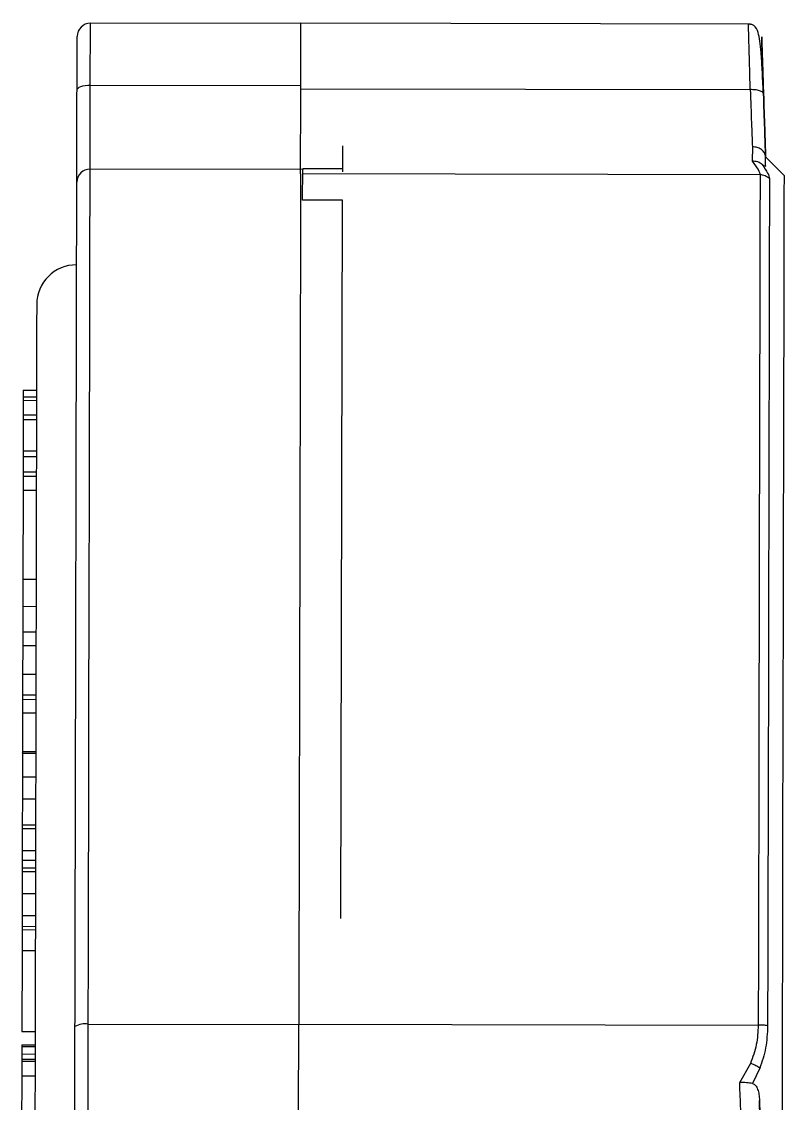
# Model space of a CAD drawing. Header units: millimetres. Extents: x 2136 to 4572, y 748 to 2471.
# Drawn here: x 2745.6 to 2803, y 2220 to 2301.5 of the extents above; entities that cross this region are included whole.
import ezdxf

# ---------------------------------------------------------------- set-up
doc = ezdxf.new("R2010")
doc.units = ezdxf.units.MM

msp = doc.modelspace()

# ---------------------------------------------------------------- linework, layer by layer
at = {"color": 7, "linetype": 'Continuous', "lineweight": 25}
for p, q in [((2750.794, 2296.709), (2750.804, 2301.377)), ((2766.647, 2301.344), (2750.804, 2301.377)), ((2800.484, 2301.307), (2766.647, 2301.379)), ((2750.78, 2290.387), (2750.794, 2296.709)), ((2750.794, 2296.709), (2766.637, 2296.675)), ((2766.636, 2296.444), (2800.47, 2296.372)), ((2769.784, 2292.133), (2769.78, 2290.403)), ((2800.627, 2292.062), (2800.624, 2290.974)), ((2803.036, 2289.887), (2801.625, 2291.304)), ((2801.625, 2291.297), (2801.625, 2291.304)), ((2766.78, 2290.352), (2750.78, 2290.387)), ((2766.775, 2288.052), (2766.78, 2290.352)), ((2769.78, 2290.403), (2766.78, 2290.409)), ((2766.78, 2290.409), (2766.78, 2290.352)), ((2769.78, 2290.403), (2769.78, 2290.174)), ((2801.208, 2289.958), (2766.78, 2290.032)), ((2769.775, 2288.046), (2766.775, 2288.052)), ((2769.66, 2233.945), (2769.775, 2288.046)), ((2745.744, 2273.243), (2745.743, 2272.973)), ((2745.745, 2273.744), (2745.744, 2273.243)), ((2745.744, 2273.243), (2746.744, 2273.241)), ((2745.745, 2273.744), (2746.745, 2273.742)), ((2745.743, 2272.973), (2745.741, 2271.879)), ((2745.743, 2272.973), (2746.743, 2272.971)), ((2745.74, 2271.53), (2745.735, 2269.169)), ((2745.741, 2271.879), (2745.74, 2271.53)), ((2745.74, 2271.53), (2746.74, 2271.528)), ((2745.741, 2271.879), (2746.741, 2271.877)), ((2745.735, 2269.169), (2745.734, 2268.748)), ((2745.735, 2269.169), (2746.735, 2269.167)), ((2745.734, 2268.748), (2745.732, 2267.587)), ((2745.734, 2268.748), (2746.734, 2268.746)), ((2745.732, 2267.587), (2745.731, 2267.253)), ((2745.732, 2267.587), (2746.732, 2267.585)), ((2745.731, 2267.253), (2745.729, 2266.205)), ((2745.731, 2267.253), (2746.731, 2267.251)), ((2745.729, 2266.205), (2745.714, 2259.499)), ((2745.729, 2266.205), (2746.729, 2266.203)), ((2745.714, 2259.499), (2745.71, 2257.46)), ((2745.714, 2259.499), (2746.714, 2259.497)), ((2745.71, 2257.46), (2745.706, 2255.538)), ((2745.71, 2257.46), (2746.71, 2257.457)), ((2745.706, 2255.538), (2745.704, 2254.493)), ((2745.706, 2255.538), (2746.706, 2255.536)), ((2745.704, 2254.493), (2745.699, 2252.356)), ((2746.704, 2254.491), (2745.704, 2254.493)), ((2745.699, 2252.356), (2745.696, 2250.792)), ((2745.699, 2252.356), (2746.699, 2252.354)), ((2745.695, 2250.454), (2745.693, 2249.427)), ((2745.696, 2250.893), (2745.695, 2250.383)), ((2745.696, 2250.792), (2745.695, 2250.454)), ((2745.696, 2250.792), (2745.695, 2250.454)), ((2745.695, 2250.454), (2746.695, 2250.452)), ((2745.696, 2250.792), (2746.696, 2250.79)), ((2745.693, 2249.427), (2746.693, 2249.425)), ((2745.686, 2246.395), (2745.682, 2244.608)), ((2745.686, 2246.395), (2746.686, 2246.393)), ((2745.687, 2246.532), (2746.687, 2246.53)), ((2745.682, 2244.608), (2745.679, 2242.954)), ((2745.682, 2244.608), (2746.682, 2244.606)), ((2745.679, 2242.954), (2745.675, 2241.002)), ((2745.679, 2242.954), (2746.679, 2242.952)), ((2745.674, 2240.73), (2745.671, 2239.071)), ((2745.675, 2241.002), (2745.674, 2240.73)), ((2745.674, 2240.73), (2746.674, 2240.728)), ((2745.675, 2241.002), (2746.675, 2241)), ((2745.671, 2239.071), (2745.669, 2238.331)), ((2745.671, 2239.071), (2746.671, 2239.068)), ((2745.669, 2238.331), (2745.668, 2237.758)), ((2745.669, 2238.331), (2746.669, 2238.329)), ((2745.667, 2237.486), (2745.664, 2235.827)), ((2745.668, 2237.758), (2745.667, 2237.486)), ((2745.667, 2237.486), (2746.667, 2237.484)), ((2745.668, 2237.758), (2746.668, 2237.756)), ((2745.664, 2235.827), (2745.66, 2234.183)), ((2745.664, 2235.827), (2746.664, 2235.824)), ((2745.66, 2234.183), (2745.658, 2233.356)), ((2745.66, 2234.183), (2746.66, 2234.181)), ((2745.658, 2233.356), (2746.658, 2233.354)), ((2745.658, 2233.356), (2745.658, 2233.107)), ((2745.658, 2233.107), (2745.655, 2231.542)), ((2745.658, 2233.107), (2746.658, 2233.104)), ((2745.654, 2231.531), (2745.641, 2225.443)), ((2745.655, 2231.542), (2746.655, 2231.54)), ((2750.626, 2218.418), (2750.643, 2225.99)), ((2750.643, 2225.99), (2766.485, 2225.956)), ((2766.485, 2225.996), (2801.071, 2225.922)), ((2745.641, 2225.443), (2746.641, 2225.44)), ((2745.639, 2224.299), (2745.638, 2223.741)), ((2745.639, 2224.443), (2746.639, 2224.441)), ((2745.639, 2224.299), (2746.639, 2224.297)), ((2745.638, 2223.741), (2745.637, 2223.349)), ((2745.638, 2223.741), (2746.638, 2223.738)), ((2745.637, 2223.206), (2745.634, 2222.108)), ((2745.637, 2223.349), (2746.637, 2223.347)), ((2745.637, 2223.349), (2745.637, 2223.206)), ((2745.637, 2223.206), (2746.637, 2223.203)), ((2800.479, 2223.033), (2799.649, 2221.579)), ((2800.538, 2223.014), (2800.479, 2223.033)), ((2801.186, 2222.661), (2800.641, 2221.512)), ((2745.634, 2222.108), (2745.626, 2218.368)), ((2745.634, 2222.108), (2746.634, 2222.105)), ((2801.161, 2220.249), (2801.454, 2211.304))]:
    msp.add_line(p, q, dxfattribs=at)
at = {"color": 7, "linetype": 'Continuous', "lineweight": 25, "flags": 128}
for points in [[(2749.793, 2296.36), (2749.812, 2296.428), (2749.869, 2296.494), (2749.962, 2296.555), (2750.087, 2296.608), (2750.238, 2296.651), (2750.411, 2296.683), (2750.599, 2296.703), (2750.794, 2296.709)], [(2750.643, 2225.99), (2750.654, 2231.249), (2750.665, 2236.42), (2750.676, 2241.479), (2750.686, 2246.402), (2750.696, 2251.169), (2750.706, 2255.757), (2750.716, 2260.146), (2750.725, 2264.315), (2750.733, 2268.246), (2750.741, 2271.921), (2750.748, 2275.324), (2750.755, 2278.438), (2750.761, 2281.25), (2750.766, 2283.748), (2750.771, 2285.92), (2750.775, 2287.755), (2750.778, 2289.246), (2750.78, 2290.387)], [(2801.208, 2289.958), (2801.206, 2288.806), (2801.202, 2287.308), (2801.198, 2285.47), (2801.194, 2283.301), (2801.189, 2280.81), (2801.183, 2278.008), (2801.176, 2274.909), (2801.169, 2271.526), (2801.161, 2267.873), (2801.153, 2263.968), (2801.144, 2259.828), (2801.134, 2255.471), (2801.125, 2250.916), (2801.114, 2246.185), (2801.104, 2241.298), (2801.093, 2236.276), (2801.082, 2231.144), (2801.071, 2225.922)], [(2801.915, 2289.669), (2801.912, 2288.521), (2801.909, 2287.028), (2801.905, 2285.197), (2801.9, 2283.035), (2801.895, 2280.554), (2801.889, 2277.763), (2801.883, 2274.675), (2801.875, 2271.304), (2801.868, 2267.665), (2801.859, 2263.774), (2801.85, 2259.649), (2801.841, 2255.307), (2801.831, 2250.77), (2801.821, 2246.056), (2801.811, 2241.186), (2801.8, 2236.184), (2801.789, 2231.07), (2801.778, 2225.867)], [(2802.878, 2215.98), (2802.89, 2221.272), (2802.901, 2226.518), (2802.912, 2231.694), (2802.923, 2236.777), (2802.933, 2241.744), (2802.944, 2246.571), (2802.954, 2251.237), (2802.963, 2255.72), (2802.972, 2260), (2802.981, 2264.058), (2802.989, 2267.874), (2802.997, 2271.431), (2803.004, 2274.714), (2803.01, 2277.706), (2803.016, 2280.395), (2803.021, 2282.767), (2803.026, 2284.813), (2803.029, 2286.523), (2803.032, 2287.888), (2803.034, 2288.903), (2803.036, 2289.564), (2803.036, 2289.866), (2803.036, 2289.887)]]:
    msp.add_lwpolyline(points, dxfattribs=at)
at = {"color": 7, "linetype": 'Continuous', "lineweight": 25}
for centre, radius, start, end in [((2750.802, 2300.377), 1, 89.87751, 179.87751), ((2750.77, 2289.395), 0.992, 89.41535, 179.40777), ((2749.758, 2280.18), 3, 89.87751, 179.87751), ((2750.397, 2224.459), 1.551, 80.89854, 119.14308)]:
    msp.add_arc(centre, radius, start, end, dxfattribs=at)
for points, knots in [([(2766.636, 2296.444), (2766.638, 2297.137), (2766.641, 2298.523), (2766.644, 2300.13), (2766.646, 2301.091), (2766.647, 2301.495), (2766.647, 2301.379), (2766.647, 2301.379)], [0, 0, 0, 0, 0.249999, 0.499998, 0.749997, 0.999996, 1, 1, 1, 1]), ([(2801.45, 2296.124), (2801.424, 2296.722), (2801.375, 2297.848), (2801.272, 2299.471), (2801.125, 2300.622), (2800.888, 2301.132), (2800.598, 2301.276), (2800.44, 2301.302), (2800.358, 2301.307), (2800.319, 2301.307), (2800.3, 2301.306)], [0, 0, 0, 0, 0.219365, 0.412937, 0.719402, 0.914593, 0.969102, 0.986635, 0.993634, 1, 1, 1, 1]), ([(2800.47, 2296.372), (2800.457, 2296.869), (2800.43, 2297.831), (2800.387, 2299.374), (2800.349, 2300.68), (2800.33, 2301.369), (2800.333, 2301.246), (2800.334, 2301.221)], [0, 0, 0, 0, 0.177765, 0.34408, 0.641108, 0.925204, 1, 1, 1, 1]), ([(2749.793, 2296.36), (2749.794, 2296.914), (2749.797, 2298.048), (2749.799, 2299.349), (2749.801, 2300.219), (2749.802, 2300.327), (2749.802, 2300.38)], [0, 0, 0, 0, 0.244178, 0.5, 0.755822, 1, 1, 1, 1]), ([(2801.469, 2296.062), (2801.449, 2296.665), (2801.41, 2297.869), (2801.365, 2299.247), (2801.336, 2300.138), (2801.326, 2300.441), (2801.336, 2300.135), (2801.365, 2299.242), (2801.41, 2297.865), (2801.449, 2296.663), (2801.469, 2296.062)], [0, 0, 0, 0, 0.125138, 0.250256, 0.375373, 0.50043, 0.625397, 0.750284, 0.875124, 1, 1, 1, 1]), ([(2749.778, 2289.405), (2749.779, 2289.638), (2749.78, 2290.113), (2749.783, 2291.698), (2749.788, 2293.79), (2749.791, 2295.513), (2749.793, 2296.36)], [0, 0, 0, 0, 0.245796, 0.5, 0.754204, 1, 1, 1, 1]), ([(2800.47, 2296.372), (2800.502, 2295.5), (2800.561, 2293.86), (2800.606, 2292.635), (2800.627, 2292.062)], [0, 0, 0, 0, 0.531637, 1, 1, 1, 1]), ([(2801.469, 2296.062), (2801.455, 2296.105), (2801.432, 2296.17), (2801.307, 2296.245), (2801.178, 2296.295), (2801.019, 2296.334), (2800.787, 2296.369), (2800.595, 2296.371), (2800.47, 2296.372)], [0, 0, 0, 0, 0.239618, 0.368465, 0.500002, 0.631538, 0.760384, 1, 1, 1, 1]), ([(2801.625, 2291.297), (2801.603, 2291.975), (2801.558, 2293.341), (2801.499, 2295.151), (2801.469, 2296.062)], [0, 0, 0, 0, 0.496466, 1, 1, 1, 1]), ([(2801.469, 2296.062), (2801.499, 2295.153), (2801.558, 2293.343), (2801.603, 2291.977), (2801.625, 2291.297)], [0, 0, 0, 0, 0.5023751, 1, 1, 1, 1]), ([(2801.625, 2291.297), (2801.62, 2291.351), (2801.61, 2291.456), (2801.526, 2291.658), (2801.413, 2291.781), (2801.32, 2291.852), (2801.32, 2291.852), (2801.317, 2291.855), (2801.305, 2291.864), (2801.211, 2291.931), (2800.993, 2292.043), (2800.754, 2292.055), (2800.627, 2292.062)], [0, 0, 0, 0, 0.13275, 0.258828, 0.507271, 0.507353, 0.507953, 0.509582, 0.515681, 0.539247, 0.754927, 1, 1, 1, 1]), ([(2801.624, 2290.632), (2801.624, 2290.633), (2801.624, 2290.65), (2801.624, 2290.755), (2801.624, 2290.963), (2801.625, 2291.182), (2801.625, 2291.297)], [0, 0, 0, 0, 0.008069, 0.080583, 0.514577, 1, 1, 1, 1]), ([(2801.371, 2290.735), (2801.323, 2290.773), (2801.224, 2290.854), (2801.032, 2290.936), (2800.828, 2290.979), (2800.687, 2290.975), (2800.624, 2290.974)], [0, 0, 0, 0, 0.239149, 0.497163, 0.778524, 1, 1, 1, 1]), ([(2800.624, 2290.974), (2800.795, 2290.748), (2801.128, 2290.308), (2801.182, 2290.073), (2801.208, 2289.958)], [0, 0, 0, 0, 0.51151, 1, 1, 1, 1]), ([(2801.371, 2290.735), (2801.528, 2290.503), (2801.84, 2290.04), (2801.89, 2289.793), (2801.915, 2289.669)], [0, 0, 0, 0, 0.500652, 1, 1, 1, 1]), ([(2801.624, 2290.632), (2801.617, 2290.609), (2801.608, 2290.577), (2801.522, 2290.615), (2801.449, 2290.666), (2801.395, 2290.713), (2801.371, 2290.735)], [0, 0, 0, 0, 0.546902, 0.785535, 0.902249, 1, 1, 1, 1]), ([(2749.642, 2225.813), (2749.648, 2228.309), (2749.658, 2233.347), (2749.674, 2240.724), (2749.69, 2247.966), (2749.705, 2254.945), (2749.719, 2261.548), (2749.732, 2267.641), (2749.743, 2273.134), (2749.754, 2277.946), (2749.762, 2282.008), (2749.769, 2285.277), (2749.775, 2287.816), (2749.777, 2288.879), (2749.778, 2289.405)], [0, 0, 0, 0, 0.079959, 0.161371, 0.244142, 0.328893, 0.414217, 0.5, 0.585778, 0.671102, 0.755858, 0.838624, 0.920039, 1, 1, 1, 1]), ([(2746.759, 2280.186), (2746.758, 2280.131), (2746.758, 2280.021), (2746.756, 2279.111), (2746.753, 2277.626), (2746.748, 2275.452), (2746.742, 2272.621), (2746.735, 2269.107), (2746.726, 2264.953), (2746.716, 2260.209), (2746.705, 2254.948), (2746.692, 2249.256), (2746.68, 2243.233), (2746.666, 2237.01), (2746.653, 2230.645), (2746.639, 2224.292), (2746.625, 2217.953), (2746.617, 2213.775), (2746.612, 2211.686)], [0, 0, 0, 0, 0.058246, 0.1164969, 0.1782401, 0.2399881, 0.303803, 0.3686255, 0.4341376, 0.5, 0.5658624, 0.6313745, 0.696197, 0.7600119, 0.821755, 0.8835031, 0.9417503, 1, 1, 1, 1]), ([(2745.693, 2249.427), (2745.692, 2249.097), (2745.691, 2248.46), (2745.689, 2247.683), (2745.688, 2247.072), (2745.687, 2246.75), (2745.687, 2246.581), (2745.687, 2246.532)], [0, 0, 0, 0, 0.328754, 0.633799, 0.764636, 0.93153, 1, 1, 1, 1]), ([(2745.687, 2246.532), (2745.686, 2246.469), (2745.686, 2246.384), (2745.686, 2246.406), (2745.686, 2246.412)], [0, 0, 0, 0, 0.737807, 1, 1, 1, 1]), ([(2801.071, 2225.922), (2801.044, 2225.42), (2800.987, 2224.393), (2800.651, 2223.493), (2800.479, 2223.033)], [0, 0, 0, 0, 0.48849, 1, 1, 1, 1]), ([(2801.778, 2225.867), (2801.75, 2225.301), (2801.693, 2224.166), (2801.355, 2223.163), (2801.186, 2222.661)], [0, 0, 0, 0, 0.499286, 1, 1, 1, 1]), ([(2749.624, 2217.484), (2749.625, 2217.875), (2749.627, 2218.67), (2749.631, 2220.66), (2749.636, 2223.073), (2749.64, 2224.91), (2749.642, 2225.813)], [0, 0, 0, 0, 0.245796, 0.5, 0.754204, 1, 1, 1, 1]), ([(2745.639, 2224.443), (2745.639, 2224.44), (2745.639, 2224.435), (2745.639, 2224.238), (2745.639, 2224.192)], [0, 0, 0, 0, 0.770116, 1, 1, 1, 1]), ([(2801.186, 2222.661), (2801.143, 2222.695), (2801.056, 2222.765), (2800.896, 2222.862), (2800.722, 2222.948), (2800.599, 2222.992), (2800.538, 2223.014)], [0, 0, 0, 0, 0.2473909, 0.4997222, 0.7521965, 1, 1, 1, 1]), ([(2800.641, 2221.512), (2800.497, 2221.539), (2800.207, 2221.595), (2799.836, 2221.584), (2799.649, 2221.579)], [0, 0, 0, 0, 0.494817, 1, 1, 1, 1]), ([(2799.649, 2221.579), (2799.676, 2220.864), (2799.728, 2219.481), (2799.757, 2218.722), (2799.771, 2218.355)], [0, 0, 0, 0, 0.516726, 1, 1, 1, 1]), ([(2800.641, 2221.512), (2800.681, 2221.5), (2800.762, 2221.475), (2800.87, 2221.374), (2800.96, 2221.238), (2801.056, 2221.013), (2801.134, 2220.677), (2801.152, 2220.397), (2801.161, 2220.249)], [0, 0, 0, 0, 0.111673, 0.222473, 0.333752, 0.456252, 0.712674, 1, 1, 1, 1]), ([(2801.268, 2216.995), (2801.255, 2217.38), (2801.229, 2218.161), (2801.184, 2219.546), (2801.161, 2220.249)], [0, 0, 0, 0, 0.492155, 1, 1, 1, 1])]:
    msp.add_open_spline(points, degree=3, knots=knots, dxfattribs=at)
for points in [[(2766.622, 2290.032), (2766.623, 2290.254), (2766.624, 2290.698), (2766.627, 2292.158), (2766.631, 2294.07), (2766.634, 2295.653), (2766.636, 2296.444)], [(2766.622, 2290.032), (2766.621, 2289.467), (2766.619, 2288.338), (2766.613, 2285.659), (2766.606, 2282.29), (2766.597, 2278.194), (2766.587, 2273.43), (2766.575, 2268.042), (2766.563, 2262.085), (2766.549, 2255.619), (2766.534, 2248.708), (2766.518, 2241.42), (2766.502, 2233.841), (2766.491, 2228.611), (2766.485, 2225.996)], [(2801.915, 2289.669), (2801.866, 2289.712), (2801.768, 2289.798), (2801.593, 2289.888), (2801.404, 2289.947), (2801.274, 2289.954), (2801.208, 2289.958)], [(2766.469, 2218.426), (2766.47, 2218.783), (2766.472, 2219.497), (2766.475, 2221.296), (2766.48, 2223.479), (2766.484, 2225.157), (2766.485, 2225.996)], [(2801.778, 2225.867), (2801.729, 2225.875), (2801.631, 2225.892), (2801.456, 2225.909), (2801.268, 2225.92), (2801.137, 2225.922), (2801.071, 2225.922)]]:
    msp.add_open_spline(points, degree=3, dxfattribs=at)

doc.saveas('drawing.dxf')
